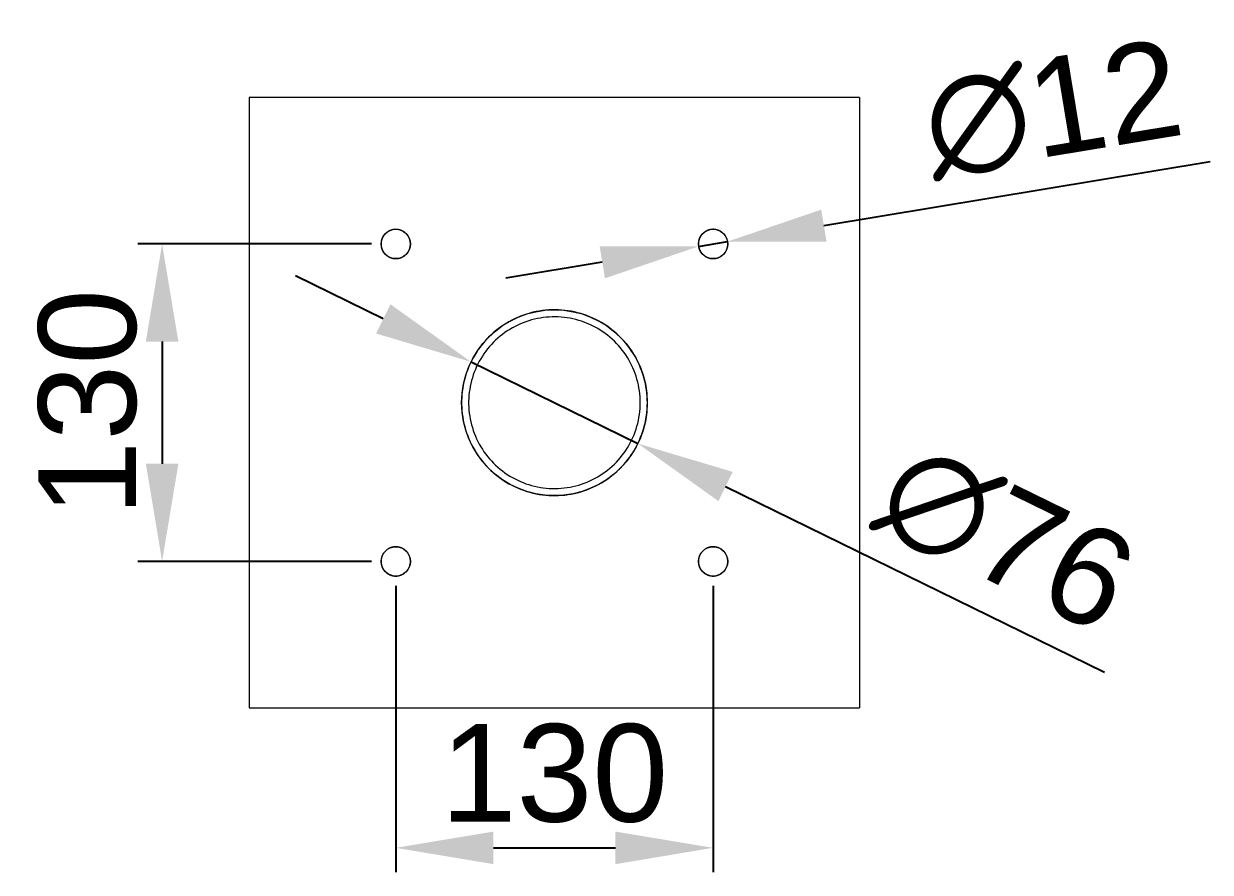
# Model space of a CAD drawing. Header units: millimetres. Extents: x -124 to 15640, y 659 to 4121.
# Drawn here: x 2035.8 to 2521.9, y 721.2 to 1068.7 of the extents above; entities that cross this region are included whole.
import ezdxf

# ---------------------------------------------------------------- set-up
doc = ezdxf.new("R2010")
doc.units = ezdxf.units.MM
doc.layers.add('ZANO_R', color=7, linetype='Continuous', lineweight=0)
doc.styles.add('Arial', font='arial.ttf')
doc.styles.get("Standard").update_dxf_attribs({"font": 'ARIALUNI.TTF'})
doc.dimstyles.new('pl i ang', dxfattribs={"dimtxt": 50, "dimasz": 50, "dimexe": 1.25, "dimexo": 0.625, "dimgap": 10, "dimtad": 1, "dimtoh": 1, "dimtxsty": 'Standard', "dimcen": 2.5, "dimclrd": 1, "dimclre": 1, "dimclrt": 1, "dimadec": 0, "dimazin": 0, "dimtfac": 1, "dimtmove": 0, "dimatfit": 3, "dimfxl": 1, "dimarcsym": 1})

# ---------------------------------------------------------------- blocks, each defined once
blk = doc.blocks.new('*D469')
at = {"layer": 'ZANO_R', "color": 1, "lineweight": -2}
for p, q in [((2178.2, 978.54), (2082.49, 978.54)), ((2092.49, 938.54), (2092.49, 888.54)), ((2178.21, 848.54), (2082.49, 848.54))]:
    blk.add_line(p, q, dxfattribs=at)
at = {"layer": 'ZANO_R', "color": 1}
for points in [[(2099.16, 938.54), (2085.82, 938.54), (2092.49, 978.54)], [(2085.82, 888.54), (2099.16, 888.54), (2092.49, 848.54)]]:
    blk.add_solid(points, dxfattribs=at)
at = {"layer": 'ZANO_R', "color": 1, "insert": (2062.05, 913.54), "char_height": 40, "attachment_point": 5, "rotation": 90, "style": 'Arial'}
blk.add_mtext('130', dxfattribs=at)
blk = doc.blocks.new('*D470')
at = {"layer": 'ZANO_R', "color": 1, "lineweight": -2}
for p, q in [((2188.21, 838.54), (2188.21, 721.24)), ((2318.21, 838.54), (2318.21, 721.24)), ((2228.21, 731.24), (2278.21, 731.24))]:
    blk.add_line(p, q, dxfattribs=at)
at = {"layer": 'ZANO_R', "color": 1}
for points in [[(2228.21, 737.9), (2228.21, 724.57), (2188.21, 731.24)], [(2278.21, 724.57), (2278.21, 737.9), (2318.21, 731.24)]]:
    blk.add_solid(points, dxfattribs=at)
at = {"layer": 'ZANO_R', "color": 1, "insert": (2253.21, 761.67), "char_height": 40, "attachment_point": 5, "style": 'Arial'}
blk.add_mtext('130', dxfattribs=at)
blk = doc.blocks.new('*D473')
at = {"layer": 'ZANO_R', "color": 1, "lineweight": -2}
for p, q in [((2183.1, 947.85), (2147.18, 965.44)), ((2219.03, 930.27), (2287.38, 896.81)), ((2323.31, 879.22), (2478.55, 803.23))]:
    blk.add_line(p, q, dxfattribs=at)
at = {"layer": 'ZANO_R', "color": 1}
for points in [[(2180.17, 941.86), (2186.04, 953.84), (2219.03, 930.27)], [(2326.24, 885.21), (2320.37, 873.24), (2287.38, 896.81)]]:
    blk.add_solid(points, dxfattribs=at)
at = {"layer": 'ZANO_R', "color": 1, "insert": (2438.17, 858.11), "char_height": 40, "attachment_point": 5, "rotation": 333.9182, "style": 'Arial'}
blk.add_mtext('∅76', dxfattribs=at)
blk = doc.blocks.new('*D474')
at = {"layer": 'ZANO_R', "color": 1, "lineweight": -2}
for p, q in [((2521.86, 1012.15), (2363.59, 986.03)), ((2312.28, 977.57), (2324.12, 979.52)), ((2272.82, 971.06), (2233.35, 964.54))]:
    blk.add_line(p, q, dxfattribs=at)
at = {"layer": 'ZANO_R', "color": 1}
for points in [[(2362.5, 992.61), (2364.67, 979.46), (2324.12, 979.52)], [(2273.9, 964.48), (2271.73, 977.63), (2312.28, 977.57)]]:
    blk.add_solid(points, dxfattribs=at)
at = {"layer": 'ZANO_R', "color": 1, "insert": (2457.32, 1033.47), "char_height": 40, "attachment_point": 5, "rotation": 9.3695, "style": 'Arial'}
blk.add_mtext('∅12', dxfattribs=at)

msp = doc.modelspace()

# ---------------------------------------------------------------- linework, layer by layer
at = {"layer": 'ZANO_R'}
for p, q in [((2378.19, 1038.54), (2128.19, 1038.53)), ((2128.19, 1038.53), (2128.21, 788.53)), ((2378.2, 1038.55), (2378.21, 788.55)), ((2183.28, 981.96), (2183.16, 981.79)), ((2183.4, 982.13), (2183.28, 981.96)), ((2183.53, 982.3), (2183.4, 982.13)), ((2183.66, 982.46), (2183.53, 982.3)), ((2183.8, 982.61), (2183.66, 982.46)), ((2183.94, 982.76), (2183.8, 982.61)), ((2184.09, 982.91), (2183.94, 982.76)), ((2184.25, 983.05), (2184.09, 982.91)), ((2184.41, 983.18), (2184.25, 983.05)), ((2184.57, 983.31), (2184.41, 983.18)), ((2184.74, 983.43), (2184.57, 983.31)), ((2184.91, 983.55), (2184.74, 983.43)), ((2185.08, 983.66), (2184.91, 983.55)), ((2185.26, 983.77), (2185.08, 983.66)), ((2185.45, 983.87), (2185.26, 983.77)), ((2185.63, 983.96), (2185.45, 983.87)), ((2185.82, 984.04), (2185.63, 983.96)), ((2186.02, 984.12), (2185.82, 984.04)), ((2186.21, 984.2), (2186.02, 984.12)), ((2186.41, 984.26), (2186.21, 984.2)), ((2186.61, 984.32), (2186.41, 984.26)), ((2186.81, 984.37), (2186.61, 984.32)), ((2187.01, 984.42), (2186.81, 984.37)), ((2187.22, 984.46), (2187.01, 984.42)), ((2187.43, 984.49), (2187.22, 984.46)), ((2187.63, 984.51), (2187.43, 984.49)), ((2187.84, 984.53), (2187.63, 984.51)), ((2188.05, 984.53), (2187.84, 984.53)), ((2188.26, 984.54), (2188.05, 984.53)), ((2188.46, 984.53), (2188.26, 984.54)), ((2188.67, 984.52), (2188.46, 984.53)), ((2188.88, 984.5), (2188.67, 984.52)), ((2189.09, 984.47), (2188.88, 984.5)), ((2189.29, 984.44), (2189.09, 984.47)), ((2189.5, 984.4), (2189.29, 984.44)), ((2189.7, 984.35), (2189.5, 984.4)), ((2189.9, 984.29), (2189.7, 984.35)), ((2190.1, 984.23), (2189.9, 984.29)), ((2190.29, 984.16), (2190.1, 984.23)), ((2190.49, 984.08), (2190.29, 984.16)), ((2190.68, 984), (2190.49, 984.08)), ((2190.87, 983.91), (2190.68, 984)), ((2191.05, 983.82), (2190.87, 983.91)), ((2191.23, 983.72), (2191.05, 983.82)), ((2191.41, 983.61), (2191.23, 983.72)), ((2191.59, 983.49), (2191.41, 983.61)), ((2191.76, 983.37), (2191.59, 983.49)), ((2191.92, 983.25), (2191.76, 983.37)), ((2192.08, 983.11), (2191.92, 983.25)), ((2192.24, 982.98), (2192.08, 983.11)), ((2192.39, 982.83), (2192.24, 982.98)), ((2192.54, 982.69), (2192.39, 982.83)), ((2192.68, 982.53), (2192.54, 982.69)), ((2192.81, 982.38), (2192.68, 982.53)), ((2192.95, 982.21), (2192.81, 982.38)), ((2193.07, 982.05), (2192.95, 982.21)), ((2193.19, 981.88), (2193.07, 982.05)), ((2193.3, 981.7), (2193.19, 981.88)), ((2313.28, 981.97), (2313.16, 981.8)), ((2313.4, 982.14), (2313.28, 981.97)), ((2313.53, 982.3), (2313.4, 982.14)), ((2313.66, 982.46), (2313.53, 982.3)), ((2313.8, 982.62), (2313.66, 982.46)), ((2313.94, 982.77), (2313.8, 982.62)), ((2314.09, 982.91), (2313.94, 982.77)), ((2314.25, 983.05), (2314.09, 982.91)), ((2314.41, 983.19), (2314.25, 983.05)), ((2314.57, 983.32), (2314.41, 983.19)), ((2314.74, 983.44), (2314.57, 983.32)), ((2314.91, 983.56), (2314.74, 983.44)), ((2315.08, 983.67), (2314.91, 983.56)), ((2315.26, 983.77), (2315.08, 983.67)), ((2315.45, 983.87), (2315.26, 983.77)), ((2315.63, 983.97), (2315.45, 983.87)), ((2315.82, 984.05), (2315.63, 983.97)), ((2316.02, 984.13), (2315.82, 984.05)), ((2316.21, 984.2), (2316.02, 984.13)), ((2316.41, 984.27), (2316.21, 984.2)), ((2316.61, 984.33), (2316.41, 984.27)), ((2316.81, 984.38), (2316.61, 984.33)), ((2317.01, 984.42), (2316.81, 984.38)), ((2317.22, 984.46), (2317.01, 984.42)), ((2317.43, 984.49), (2317.22, 984.46)), ((2317.63, 984.52), (2317.43, 984.49)), ((2317.84, 984.53), (2317.63, 984.52)), ((2318.05, 984.54), (2317.84, 984.53)), ((2318.26, 984.54), (2318.05, 984.54)), ((2318.46, 984.54), (2318.26, 984.54)), ((2318.67, 984.53), (2318.46, 984.54)), ((2318.88, 984.51), (2318.67, 984.53)), ((2319.09, 984.48), (2318.88, 984.51)), ((2319.29, 984.44), (2319.09, 984.48)), ((2319.5, 984.4), (2319.29, 984.44)), ((2319.7, 984.36), (2319.5, 984.4)), ((2319.9, 984.3), (2319.7, 984.36)), ((2320.1, 984.24), (2319.9, 984.3)), ((2320.29, 984.17), (2320.1, 984.24)), ((2320.49, 984.09), (2320.29, 984.17)), ((2320.68, 984.01), (2320.49, 984.09)), ((2320.87, 983.92), (2320.68, 984.01)), ((2321.05, 983.82), (2320.87, 983.92)), ((2321.23, 983.72), (2321.05, 983.82)), ((2321.41, 983.61), (2321.23, 983.72)), ((2321.59, 983.5), (2321.41, 983.61)), ((2321.76, 983.38), (2321.59, 983.5)), ((2321.92, 983.25), (2321.76, 983.38)), ((2322.08, 983.12), (2321.92, 983.25)), ((2322.24, 982.98), (2322.08, 983.12)), ((2322.39, 982.84), (2322.24, 982.98)), ((2322.54, 982.69), (2322.39, 982.84)), ((2322.68, 982.54), (2322.54, 982.69)), ((2322.81, 982.38), (2322.68, 982.54)), ((2322.95, 982.22), (2322.81, 982.38)), ((2323.07, 982.05), (2322.95, 982.22)), ((2323.19, 981.88), (2323.07, 982.05)), ((2323.3, 981.71), (2323.19, 981.88)), ((2182.21, 978.85), (2182.2, 978.64)), ((2182.2, 978.64), (2182.2, 978.43)), ((2182.2, 978.43), (2182.21, 978.22)), ((2182.23, 979.06), (2182.21, 978.85)), ((2182.21, 978.22), (2182.23, 978.02)), ((2182.25, 979.26), (2182.23, 979.06)), ((2182.23, 978.02), (2182.25, 977.81)), ((2182.28, 979.47), (2182.25, 979.26)), ((2182.25, 977.81), (2182.28, 977.6)), ((2182.31, 979.68), (2182.28, 979.47)), ((2182.28, 977.6), (2182.31, 977.4)), ((2182.36, 979.88), (2182.31, 979.68)), ((2182.31, 977.4), (2182.36, 977.19)), ((2182.41, 980.08), (2182.36, 979.88)), ((2182.36, 977.19), (2182.41, 976.99)), ((2182.46, 980.28), (2182.41, 980.08)), ((2182.41, 976.99), (2182.46, 976.79)), ((2182.53, 980.48), (2182.46, 980.28)), ((2182.6, 980.68), (2182.53, 980.48)), ((2182.68, 980.87), (2182.6, 980.68)), ((2182.76, 981.06), (2182.68, 980.87)), ((2182.85, 981.25), (2182.76, 981.06)), ((2182.95, 981.43), (2182.85, 981.25)), ((2183.05, 981.61), (2182.95, 981.43)), ((2183.16, 981.79), (2183.05, 981.61)), ((2193.41, 981.52), (2193.3, 981.7)), ((2193.51, 981.34), (2193.41, 981.52)), ((2193.6, 981.15), (2193.51, 981.34)), ((2193.69, 980.96), (2193.6, 981.15)), ((2193.77, 980.77), (2193.69, 980.96)), ((2193.85, 980.58), (2193.77, 980.77)), ((2193.91, 980.38), (2193.85, 980.58)), ((2193.97, 980.18), (2193.91, 980.38)), ((2194.03, 979.98), (2193.97, 980.18)), ((2193.97, 976.89), (2194.03, 977.09)), ((2194.07, 979.78), (2194.03, 979.98)), ((2194.03, 977.09), (2194.07, 977.3)), ((2194.11, 979.57), (2194.07, 979.78)), ((2194.07, 977.3), (2194.11, 977.5)), ((2194.15, 979.37), (2194.11, 979.57)), ((2194.11, 977.5), (2194.15, 977.71)), ((2194.17, 979.16), (2194.15, 979.37)), ((2194.15, 977.71), (2194.17, 977.91)), ((2194.19, 978.95), (2194.17, 979.16)), ((2194.17, 977.91), (2194.19, 978.12)), ((2194.2, 978.74), (2194.19, 978.95)), ((2194.19, 978.12), (2194.2, 978.33)), ((2194.2, 978.54), (2194.2, 978.74)), ((2194.2, 978.33), (2194.2, 978.54)), ((2312.21, 978.86), (2312.2, 978.65)), ((2312.2, 978.65), (2312.2, 978.44)), ((2312.2, 978.44), (2312.21, 978.23)), ((2312.23, 979.06), (2312.21, 978.86)), ((2312.21, 978.23), (2312.23, 978.02)), ((2312.25, 979.27), (2312.23, 979.06)), ((2312.23, 978.02), (2312.25, 977.82)), ((2312.28, 979.48), (2312.25, 979.27)), ((2312.25, 977.82), (2312.28, 977.61)), ((2312.31, 979.68), (2312.28, 979.48)), ((2312.28, 977.61), (2312.31, 977.41)), ((2312.36, 979.89), (2312.31, 979.68)), ((2312.31, 977.41), (2312.36, 977.2)), ((2312.41, 980.09), (2312.36, 979.89)), ((2312.36, 977.2), (2312.41, 977)), ((2312.46, 980.29), (2312.41, 980.09)), ((2312.41, 977), (2312.46, 976.8)), ((2312.53, 980.49), (2312.46, 980.29)), ((2312.6, 980.68), (2312.53, 980.49)), ((2312.68, 980.88), (2312.6, 980.68)), ((2312.76, 981.07), (2312.68, 980.88)), ((2312.85, 981.25), (2312.76, 981.07)), ((2312.95, 981.44), (2312.85, 981.25)), ((2313.05, 981.62), (2312.95, 981.44)), ((2313.16, 981.8), (2313.05, 981.62)), ((2323.41, 981.53), (2323.3, 981.71)), ((2323.51, 981.35), (2323.41, 981.53)), ((2323.6, 981.16), (2323.51, 981.35)), ((2323.69, 980.97), (2323.6, 981.16)), ((2323.77, 980.78), (2323.69, 980.97)), ((2323.85, 980.59), (2323.77, 980.78)), ((2323.91, 980.39), (2323.85, 980.59)), ((2323.97, 980.19), (2323.91, 980.39)), ((2324.03, 979.99), (2323.97, 980.19)), ((2323.97, 976.9), (2324.03, 977.1)), ((2324.07, 979.78), (2324.03, 979.99)), ((2324.03, 977.1), (2324.07, 977.3)), ((2324.11, 979.58), (2324.07, 979.78)), ((2324.07, 977.3), (2324.11, 977.51)), ((2324.15, 979.37), (2324.11, 979.58)), ((2324.11, 977.51), (2324.15, 977.71)), ((2324.17, 979.17), (2324.15, 979.37)), ((2324.15, 977.71), (2324.17, 977.92)), ((2324.19, 978.96), (2324.17, 979.17)), ((2324.17, 977.92), (2324.19, 978.13)), ((2324.2, 978.75), (2324.19, 978.96)), ((2324.19, 978.13), (2324.2, 978.34)), ((2324.2, 978.54), (2324.2, 978.75)), ((2324.2, 978.34), (2324.2, 978.54)), ((2182.46, 976.79), (2182.53, 976.59)), ((2182.53, 976.59), (2182.6, 976.4)), ((2182.6, 976.4), (2182.68, 976.2)), ((2182.68, 976.2), (2182.76, 976.01)), ((2182.76, 976.01), (2182.85, 975.83)), ((2182.85, 975.83), (2182.95, 975.64)), ((2182.95, 975.64), (2183.05, 975.46)), ((2183.05, 975.46), (2183.16, 975.28)), ((2183.16, 975.28), (2183.28, 975.11)), ((2183.28, 975.11), (2183.4, 974.94)), ((2183.4, 974.94), (2183.53, 974.78)), ((2183.53, 974.78), (2183.66, 974.62)), ((2183.66, 974.62), (2183.8, 974.46)), ((2183.8, 974.46), (2183.94, 974.31)), ((2183.94, 974.31), (2184.09, 974.17)), ((2184.09, 974.17), (2184.25, 974.03)), ((2184.25, 974.03), (2184.41, 973.89)), ((2184.41, 973.89), (2184.57, 973.76)), ((2184.57, 973.76), (2184.74, 973.64)), ((2184.74, 973.64), (2184.91, 973.52)), ((2184.91, 973.52), (2185.08, 973.41)), ((2185.08, 973.41), (2185.26, 973.31)), ((2185.26, 973.31), (2185.45, 973.21)), ((2185.45, 973.21), (2185.63, 973.11)), ((2185.63, 973.11), (2185.82, 973.03)), ((2185.82, 973.03), (2186.02, 972.95)), ((2186.02, 972.95), (2186.21, 972.88)), ((2186.21, 972.88), (2186.41, 972.81)), ((2186.41, 972.81), (2186.61, 972.75)), ((2186.61, 972.75), (2186.81, 972.7)), ((2186.81, 972.7), (2187.01, 972.66)), ((2187.01, 972.66), (2187.22, 972.62)), ((2187.22, 972.62), (2187.43, 972.59)), ((2187.43, 972.59), (2187.63, 972.56)), ((2187.63, 972.56), (2187.84, 972.55)), ((2187.84, 972.55), (2188.05, 972.54)), ((2188.05, 972.54), (2188.26, 972.54)), ((2188.26, 972.54), (2188.46, 972.54)), ((2188.46, 972.54), (2188.67, 972.56)), ((2188.67, 972.56), (2188.88, 972.57)), ((2188.88, 972.57), (2189.09, 972.6)), ((2189.09, 972.6), (2189.29, 972.64)), ((2189.29, 972.64), (2189.5, 972.68)), ((2189.5, 972.68), (2189.7, 972.73)), ((2189.7, 972.73), (2189.9, 972.78)), ((2189.9, 972.78), (2190.1, 972.84)), ((2190.1, 972.84), (2190.29, 972.91)), ((2190.29, 972.91), (2190.49, 972.99)), ((2190.49, 972.99), (2190.68, 973.07)), ((2190.68, 973.07), (2190.87, 973.16)), ((2190.87, 973.16), (2191.05, 973.26)), ((2191.05, 973.26), (2191.23, 973.36)), ((2191.23, 973.36), (2191.41, 973.47)), ((2191.41, 973.47), (2191.59, 973.58)), ((2191.59, 973.58), (2191.76, 973.7)), ((2191.76, 973.7), (2191.92, 973.83)), ((2191.92, 973.83), (2192.08, 973.96)), ((2192.08, 973.96), (2192.24, 974.1)), ((2192.24, 974.1), (2192.39, 974.24)), ((2192.39, 974.24), (2192.54, 974.39)), ((2192.54, 974.39), (2192.68, 974.54)), ((2192.68, 974.54), (2192.81, 974.7)), ((2192.81, 974.7), (2192.95, 974.86)), ((2192.95, 974.86), (2193.07, 975.03)), ((2193.07, 975.03), (2193.19, 975.2)), ((2193.19, 975.2), (2193.3, 975.37)), ((2193.3, 975.37), (2193.41, 975.55)), ((2193.41, 975.55), (2193.51, 975.73)), ((2193.51, 975.73), (2193.6, 975.92)), ((2193.6, 975.92), (2193.69, 976.11)), ((2193.69, 976.11), (2193.77, 976.3)), ((2193.77, 976.3), (2193.85, 976.5)), ((2193.85, 976.5), (2193.91, 976.69)), ((2193.91, 976.69), (2193.97, 976.89)), ((2312.46, 976.8), (2312.53, 976.6)), ((2312.53, 976.6), (2312.6, 976.41)), ((2312.6, 976.41), (2312.68, 976.21)), ((2312.68, 976.21), (2312.76, 976.02)), ((2312.76, 976.02), (2312.85, 975.83)), ((2312.85, 975.83), (2312.95, 975.65)), ((2312.95, 975.65), (2313.05, 975.47)), ((2313.05, 975.47), (2313.16, 975.29)), ((2313.16, 975.29), (2313.28, 975.12)), ((2313.28, 975.12), (2313.4, 974.95)), ((2313.4, 974.95), (2313.53, 974.79)), ((2313.53, 974.79), (2313.66, 974.63)), ((2313.66, 974.63), (2313.8, 974.47)), ((2313.8, 974.47), (2313.94, 974.32)), ((2313.94, 974.32), (2314.09, 974.17)), ((2314.09, 974.17), (2314.25, 974.03)), ((2314.25, 974.03), (2314.41, 973.9)), ((2314.41, 973.9), (2314.57, 973.77)), ((2314.57, 973.77), (2314.74, 973.65)), ((2314.74, 973.65), (2314.91, 973.53)), ((2314.91, 973.53), (2315.08, 973.42)), ((2315.08, 973.42), (2315.26, 973.31)), ((2315.26, 973.31), (2315.45, 973.21)), ((2315.45, 973.21), (2315.63, 973.12)), ((2315.63, 973.12), (2315.82, 973.04)), ((2315.82, 973.04), (2316.02, 972.96)), ((2316.02, 972.96), (2316.21, 972.88)), ((2316.21, 972.88), (2316.41, 972.82)), ((2316.41, 972.82), (2316.61, 972.76)), ((2316.61, 972.76), (2316.81, 972.71)), ((2316.81, 972.71), (2317.01, 972.66)), ((2317.01, 972.66), (2317.22, 972.63)), ((2317.22, 972.63), (2317.43, 972.59)), ((2317.43, 972.59), (2317.63, 972.57)), ((2317.63, 972.57), (2317.84, 972.56)), ((2317.84, 972.56), (2318.05, 972.55)), ((2318.05, 972.55), (2318.26, 972.54)), ((2318.26, 972.54), (2318.46, 972.55)), ((2318.46, 972.55), (2318.67, 972.56)), ((2318.67, 972.56), (2318.88, 972.58)), ((2318.88, 972.58), (2319.09, 972.61)), ((2319.09, 972.61), (2319.29, 972.64)), ((2319.29, 972.64), (2319.5, 972.68)), ((2319.5, 972.68), (2319.7, 972.73)), ((2319.7, 972.73), (2319.9, 972.79)), ((2319.9, 972.79), (2320.1, 972.85)), ((2320.1, 972.85), (2320.29, 972.92)), ((2320.29, 972.92), (2320.49, 973)), ((2320.49, 973), (2320.68, 973.08)), ((2320.68, 973.08), (2320.87, 973.17)), ((2320.87, 973.17), (2321.05, 973.26)), ((2321.05, 973.26), (2321.23, 973.37)), ((2321.23, 973.37), (2321.41, 973.47)), ((2321.41, 973.47), (2321.59, 973.59)), ((2321.59, 973.59), (2321.76, 973.71)), ((2321.76, 973.71), (2321.92, 973.83)), ((2321.92, 973.83), (2322.08, 973.97)), ((2322.08, 973.97), (2322.24, 974.1)), ((2322.24, 974.1), (2322.39, 974.25)), ((2322.39, 974.25), (2322.54, 974.39)), ((2322.54, 974.39), (2322.68, 974.55)), ((2322.68, 974.55), (2322.81, 974.71)), ((2322.81, 974.71), (2322.95, 974.87)), ((2322.95, 974.87), (2323.07, 975.03)), ((2323.07, 975.03), (2323.19, 975.21)), ((2323.19, 975.21), (2323.3, 975.38)), ((2323.3, 975.38), (2323.41, 975.56)), ((2323.41, 975.56), (2323.51, 975.74)), ((2323.51, 975.74), (2323.6, 975.93)), ((2323.6, 975.93), (2323.69, 976.12)), ((2323.69, 976.12), (2323.77, 976.31)), ((2323.77, 976.31), (2323.85, 976.5)), ((2323.85, 976.5), (2323.91, 976.7)), ((2323.91, 976.7), (2323.97, 976.9)), ((2236.91, 947.92), (2235.73, 947.34)), ((2238.11, 948.47), (2236.91, 947.92)), ((2239.34, 948.97), (2238.11, 948.47)), ((2240.57, 949.43), (2239.34, 948.97)), ((2241.83, 949.85), (2240.57, 949.43)), ((2243.09, 950.22), (2241.83, 949.85)), ((2244.37, 950.55), (2243.09, 950.22)), ((2245.66, 950.83), (2244.37, 950.55)), ((2246.24, 947.99), (2245.05, 947.73)), ((2246.96, 951.07), (2245.66, 950.83)), ((2247.44, 948.21), (2246.24, 947.99)), ((2248.27, 951.27), (2246.96, 951.07)), ((2248.64, 948.39), (2247.44, 948.21)), ((2249.58, 951.42), (2248.27, 951.27)), ((2249.86, 948.53), (2248.64, 948.39)), ((2250.9, 951.52), (2249.58, 951.42)), ((2251.07, 948.63), (2249.86, 948.53)), ((2252.22, 951.58), (2250.9, 951.52)), ((2252.29, 948.68), (2251.07, 948.63)), ((2253.54, 951.59), (2252.22, 951.58)), ((2253.51, 948.69), (2252.29, 948.68)), ((2254.73, 948.66), (2253.51, 948.69)), ((2254.86, 951.55), (2253.54, 951.59)), ((2255.95, 948.58), (2254.73, 948.66)), ((2256.18, 951.47), (2254.86, 951.55)), ((2257.16, 948.47), (2255.95, 948.58)), ((2257.49, 951.35), (2256.18, 951.47)), ((2258.37, 948.31), (2257.16, 948.47)), ((2258.8, 951.18), (2257.49, 951.35)), ((2259.58, 948.11), (2258.37, 948.31)), ((2260.1, 950.96), (2258.8, 951.18)), ((2260.77, 947.87), (2259.58, 948.11)), ((2261.4, 950.7), (2260.1, 950.96)), ((2261.96, 947.58), (2260.77, 947.87)), ((2262.68, 950.39), (2261.4, 950.7)), ((2263.96, 950.04), (2262.68, 950.39)), ((2265.22, 949.65), (2263.96, 950.04)), ((2266.46, 949.21), (2265.22, 949.65)), ((2267.69, 948.73), (2266.46, 949.21)), ((2268.9, 948.2), (2267.69, 948.73)), ((2270.1, 947.64), (2268.9, 948.2)), ((2229.12, 942.99), (2228.11, 942.14)), ((2230.15, 943.81), (2229.12, 942.99)), ((2231.22, 944.59), (2230.15, 943.81)), ((2232.31, 945.34), (2231.22, 944.59)), ((2233.43, 946.04), (2232.31, 945.34)), ((2234.57, 946.71), (2233.43, 946.04)), ((2234.93, 943.57), (2233.9, 942.91)), ((2235.73, 947.34), (2234.57, 946.71)), ((2235.99, 944.18), (2234.93, 943.57)), ((2237.06, 944.76), (2235.99, 944.18)), ((2238.15, 945.3), (2237.06, 944.76)), ((2239.26, 945.81), (2238.15, 945.3)), ((2240.39, 946.27), (2239.26, 945.81)), ((2241.54, 946.7), (2240.39, 946.27)), ((2242.69, 947.08), (2241.54, 946.7)), ((2243.86, 947.43), (2242.69, 947.08)), ((2245.05, 947.73), (2243.86, 947.43)), ((2263.14, 947.26), (2261.96, 947.58)), ((2264.3, 946.89), (2263.14, 947.26)), ((2265.45, 946.49), (2264.3, 946.89)), ((2266.59, 946.04), (2265.45, 946.49)), ((2267.71, 945.56), (2266.59, 946.04)), ((2268.81, 945.04), (2267.71, 945.56)), ((2269.89, 944.48), (2268.81, 945.04)), ((2270.96, 943.88), (2269.89, 944.48)), ((2271.27, 947.03), (2270.1, 947.64)), ((2272, 943.24), (2270.96, 943.88)), ((2272.42, 946.38), (2271.27, 947.03)), ((2273.02, 942.57), (2272, 943.24)), ((2273.55, 945.7), (2272.42, 946.38)), ((2274.65, 944.97), (2273.55, 945.7)), ((2275.73, 944.21), (2274.65, 944.97)), ((2276.78, 943.41), (2275.73, 944.21)), ((2277.81, 942.57), (2276.78, 943.41)), ((2224.39, 938.39), (2223.55, 937.37)), ((2225.27, 939.37), (2224.39, 938.39)), ((2226.19, 940.33), (2225.27, 939.37)), ((2227.13, 941.25), (2226.19, 940.33)), ((2228.11, 942.14), (2227.13, 941.25)), ((2228.25, 938.29), (2227.4, 937.41)), ((2229.12, 939.14), (2228.25, 938.29)), ((2230.02, 939.96), (2229.12, 939.14)), ((2230.95, 940.75), (2230.02, 939.96)), ((2231.91, 941.5), (2230.95, 940.75)), ((2232.89, 942.23), (2231.91, 941.5)), ((2233.9, 942.91), (2232.89, 942.23)), ((2274.02, 941.87), (2273.02, 942.57)), ((2274.99, 941.13), (2274.02, 941.87)), ((2275.93, 940.36), (2274.99, 941.13)), ((2276.85, 939.55), (2275.93, 940.36)), ((2277.74, 938.72), (2276.85, 939.55)), ((2278.6, 937.85), (2277.74, 938.72)), ((2278.8, 941.7), (2277.81, 942.57)), ((2279.76, 940.79), (2278.8, 941.7)), ((2280.69, 939.86), (2279.76, 940.79)), ((2281.59, 938.89), (2280.69, 939.86)), ((2282.45, 937.89), (2281.59, 938.89)), ((2221.23, 934.16), (2220.53, 933.04)), ((2221.97, 935.26), (2221.23, 934.16)), ((2222.74, 936.33), (2221.97, 935.26)), ((2223.55, 937.37), (2222.74, 936.33)), ((2224.35, 933.6), (2223.67, 932.59)), ((2225.06, 934.59), (2224.35, 933.6)), ((2225.81, 935.56), (2225.06, 934.59)), ((2226.59, 936.5), (2225.81, 935.56)), ((2227.4, 937.41), (2226.59, 936.5)), ((2279.42, 936.95), (2278.6, 937.85)), ((2280.22, 936.03), (2279.42, 936.95)), ((2280.99, 935.08), (2280.22, 936.03)), ((2281.72, 934.1), (2280.99, 935.08)), ((2282.41, 933.1), (2281.72, 934.1)), ((2283.28, 936.86), (2282.45, 937.89)), ((2284.07, 935.8), (2283.28, 936.86)), ((2284.82, 934.71), (2284.07, 935.8)), ((2285.54, 933.6), (2284.82, 934.71)), ((2286.21, 932.47), (2285.54, 933.6)), ((2218.68, 929.54), (2218.15, 928.33)), ((2219.26, 930.73), (2218.68, 929.54)), ((2219.88, 931.89), (2219.26, 930.73)), ((2220.53, 933.04), (2219.88, 931.89)), ((2221.85, 929.42), (2221.32, 928.32)), ((2222.42, 930.5), (2221.85, 929.42)), ((2223.02, 931.55), (2222.42, 930.5)), ((2223.67, 932.59), (2223.02, 931.55)), ((2283.07, 932.08), (2282.41, 933.1)), ((2283.7, 931.03), (2283.07, 932.08)), ((2284.29, 929.96), (2283.7, 931.03)), ((2284.84, 928.87), (2284.29, 929.96)), ((2285.35, 927.76), (2284.84, 928.87)), ((2286.85, 931.31), (2286.21, 932.47)), ((2287.45, 930.13), (2286.85, 931.31)), ((2288, 928.94), (2287.45, 930.13)), ((2288.52, 927.72), (2288, 928.94)), ((2216.8, 924.61), (2216.44, 923.34)), ((2217.21, 925.86), (2216.8, 924.61)), ((2217.66, 927.1), (2217.21, 925.86)), ((2218.15, 928.33), (2217.66, 927.1)), ((2219.58, 923.76), (2219.24, 922.59)), ((2219.95, 924.92), (2219.58, 923.76)), ((2220.37, 926.07), (2219.95, 924.92)), ((2220.82, 927.2), (2220.37, 926.07)), ((2221.32, 928.32), (2220.82, 927.2)), ((2285.83, 926.64), (2285.35, 927.76)), ((2286.26, 925.5), (2285.83, 926.64)), ((2286.66, 924.34), (2286.26, 925.5)), ((2287.01, 923.18), (2286.66, 924.34)), ((2288.99, 926.49), (2288.52, 927.72)), ((2289.42, 925.24), (2288.99, 926.49)), ((2289.8, 923.97), (2289.42, 925.24)), ((2290.14, 922.7), (2289.8, 923.97)), ((2215.62, 919.46), (2215.44, 918.15)), ((2215.85, 920.76), (2215.62, 919.46)), ((2216.12, 922.05), (2215.85, 920.76)), ((2216.44, 923.34), (2216.12, 922.05)), ((2218.49, 919.01), (2218.32, 917.8)), ((2218.7, 920.21), (2218.49, 919.01)), ((2218.95, 921.4), (2218.7, 920.21)), ((2219.24, 922.59), (2218.95, 921.4)), ((2287.32, 922), (2287.01, 923.18)), ((2287.6, 920.81), (2287.32, 922)), ((2287.83, 919.61), (2287.6, 920.81)), ((2288.02, 918.41), (2287.83, 919.61)), ((2290.44, 921.41), (2290.14, 922.7)), ((2290.69, 920.11), (2290.44, 921.41)), ((2290.89, 918.81), (2290.69, 920.11)), ((2291.05, 917.5), (2290.89, 918.81)), ((2215.21, 915.52), (2215.16, 914.2)), ((2215.16, 914.2), (2215.16, 912.88)), ((2215.3, 916.84), (2215.21, 915.52)), ((2215.44, 918.15), (2215.3, 916.84)), ((2218.11, 915.37), (2218.06, 914.15)), ((2218.06, 914.15), (2218.06, 912.93)), ((2218.19, 916.59), (2218.11, 915.37)), ((2218.32, 917.8), (2218.19, 916.59)), ((2288.17, 917.19), (2288.02, 918.41)), ((2288.27, 915.98), (2288.17, 917.19)), ((2288.34, 914.76), (2288.27, 915.98)), ((2288.36, 913.54), (2288.34, 914.76)), ((2291.17, 916.18), (2291.05, 917.5)), ((2291.23, 914.86), (2291.17, 916.18)), ((2291.26, 913.54), (2291.23, 914.86)), ((2215.16, 912.88), (2215.21, 911.56)), ((2215.21, 911.56), (2215.3, 910.24)), ((2215.3, 910.24), (2215.44, 908.93)), ((2215.44, 908.93), (2215.62, 907.62)), ((2218.06, 912.93), (2218.11, 911.71)), ((2218.11, 911.71), (2218.19, 910.49)), ((2218.19, 910.49), (2218.32, 909.28)), ((2218.32, 909.28), (2218.49, 908.07)), ((2288.02, 908.68), (2288.17, 909.89)), ((2288.17, 909.89), (2288.27, 911.1)), ((2288.27, 911.1), (2288.34, 912.32)), ((2288.34, 912.32), (2288.36, 913.54)), ((2290.89, 908.27), (2291.05, 909.59)), ((2291.05, 909.59), (2291.17, 910.9)), ((2291.17, 910.9), (2291.23, 912.22)), ((2291.23, 912.22), (2291.26, 913.54)), ((2215.62, 907.62), (2215.85, 906.32)), ((2215.85, 906.32), (2216.12, 905.03)), ((2216.12, 905.03), (2216.44, 903.75)), ((2218.49, 908.07), (2218.7, 906.87)), ((2218.7, 906.87), (2218.95, 905.68)), ((2218.95, 905.68), (2219.24, 904.49)), ((2219.24, 904.49), (2219.58, 903.32)), ((2287.01, 903.9), (2287.32, 905.08)), ((2287.32, 905.08), (2287.6, 906.27)), ((2287.6, 906.27), (2287.83, 907.47)), ((2287.83, 907.47), (2288.02, 908.68)), ((2289.8, 903.11), (2290.14, 904.39)), ((2290.14, 904.39), (2290.44, 905.67)), ((2290.44, 905.67), (2290.69, 906.97)), ((2290.69, 906.97), (2290.89, 908.27)), ((2216.44, 903.75), (2216.8, 902.48)), ((2216.8, 902.48), (2217.21, 901.22)), ((2217.21, 901.22), (2217.66, 899.98)), ((2217.66, 899.98), (2218.15, 898.75)), ((2219.58, 903.32), (2219.95, 902.16)), ((2219.95, 902.16), (2220.37, 901.01)), ((2220.37, 901.01), (2220.82, 899.88)), ((2220.82, 899.88), (2221.32, 898.76)), ((2284.84, 898.21), (2285.35, 899.32)), ((2285.35, 899.32), (2285.83, 900.44)), ((2285.83, 900.44), (2286.26, 901.58)), ((2286.26, 901.58), (2286.66, 902.74)), ((2286.66, 902.74), (2287.01, 903.9)), ((2288, 898.14), (2288.52, 899.36)), ((2288.52, 899.36), (2288.99, 900.6)), ((2288.99, 900.6), (2289.42, 901.85)), ((2289.42, 901.85), (2289.8, 903.11)), ((2218.15, 898.75), (2218.68, 897.54)), ((2218.68, 897.54), (2219.26, 896.35)), ((2219.26, 896.35), (2219.88, 895.19)), ((2219.88, 895.19), (2220.53, 894.04)), ((2221.32, 898.76), (2221.85, 897.66)), ((2221.85, 897.66), (2222.42, 896.59)), ((2222.42, 896.59), (2223.02, 895.53)), ((2223.02, 895.53), (2223.67, 894.49)), ((2223.67, 894.49), (2224.35, 893.48)), ((2282.41, 893.98), (2283.07, 895.01)), ((2283.07, 895.01), (2283.7, 896.05)), ((2283.7, 896.05), (2284.29, 897.12)), ((2284.29, 897.12), (2284.84, 898.21)), ((2285.54, 893.48), (2286.21, 894.61)), ((2286.21, 894.61), (2286.85, 895.77)), ((2286.85, 895.77), (2287.45, 896.95)), ((2287.45, 896.95), (2288, 898.14)), ((2220.53, 894.04), (2221.23, 892.92)), ((2221.23, 892.92), (2221.97, 891.82)), ((2221.97, 891.82), (2222.74, 890.75)), ((2222.74, 890.75), (2223.55, 889.71)), ((2223.55, 889.71), (2224.39, 888.69)), ((2224.35, 893.48), (2225.06, 892.49)), ((2225.06, 892.49), (2225.81, 891.52)), ((2225.81, 891.52), (2226.59, 890.59)), ((2226.59, 890.59), (2227.4, 889.67)), ((2227.4, 889.67), (2228.25, 888.79)), ((2278.6, 889.23), (2279.42, 890.13)), ((2279.42, 890.13), (2280.22, 891.05)), ((2280.22, 891.05), (2280.99, 892)), ((2280.99, 892), (2281.72, 892.98)), ((2281.72, 892.98), (2282.41, 893.98)), ((2282.45, 889.19), (2283.28, 890.22)), ((2283.28, 890.22), (2284.07, 891.28)), ((2284.07, 891.28), (2284.82, 892.37)), ((2284.82, 892.37), (2285.54, 893.48)), ((2224.39, 888.69), (2225.27, 887.71)), ((2225.27, 887.71), (2226.19, 886.75)), ((2226.19, 886.75), (2227.13, 885.83)), ((2227.13, 885.83), (2228.11, 884.94)), ((2228.11, 884.94), (2229.12, 884.09)), ((2228.25, 888.79), (2229.12, 887.94)), ((2229.12, 887.94), (2230.02, 887.12)), ((2230.02, 887.12), (2230.95, 886.33)), ((2230.95, 886.33), (2231.91, 885.58)), ((2231.91, 885.58), (2232.89, 884.85)), ((2232.89, 884.85), (2233.9, 884.17)), ((2273.02, 884.51), (2274.02, 885.21)), ((2274.02, 885.21), (2274.99, 885.95)), ((2274.99, 885.95), (2275.93, 886.72)), ((2275.93, 886.72), (2276.85, 887.53)), ((2276.85, 887.53), (2277.74, 888.36)), ((2277.74, 888.36), (2278.6, 889.23)), ((2277.81, 884.51), (2278.8, 885.38)), ((2278.8, 885.38), (2279.76, 886.29)), ((2279.76, 886.29), (2280.69, 887.23)), ((2280.69, 887.23), (2281.59, 888.19)), ((2281.59, 888.19), (2282.45, 889.19)), ((2229.12, 884.09), (2230.15, 883.27)), ((2230.15, 883.27), (2231.22, 882.49)), ((2231.22, 882.49), (2232.31, 881.74)), ((2232.31, 881.74), (2233.43, 881.04)), ((2233.43, 881.04), (2234.57, 880.37)), ((2233.9, 884.17), (2234.93, 883.51)), ((2234.57, 880.37), (2235.73, 879.74)), ((2234.93, 883.51), (2235.99, 882.9)), ((2235.99, 882.9), (2237.06, 882.32)), ((2237.06, 882.32), (2238.15, 881.78)), ((2238.15, 881.78), (2239.26, 881.27)), ((2239.26, 881.27), (2240.39, 880.81)), ((2240.39, 880.81), (2241.54, 880.38)), ((2241.54, 880.38), (2242.69, 880)), ((2242.69, 880), (2243.86, 879.65)), ((2261.96, 879.5), (2263.14, 879.82)), ((2263.14, 879.82), (2264.3, 880.19)), ((2264.3, 880.19), (2265.45, 880.59)), ((2265.45, 880.59), (2266.59, 881.04)), ((2266.59, 881.04), (2267.71, 881.52)), ((2267.71, 881.52), (2268.81, 882.04)), ((2268.81, 882.04), (2269.89, 882.6)), ((2269.89, 882.6), (2270.96, 883.2)), ((2270.1, 879.44), (2271.27, 880.05)), ((2270.96, 883.2), (2272, 883.84)), ((2271.27, 880.05), (2272.42, 880.7)), ((2272, 883.84), (2273.02, 884.51)), ((2272.42, 880.7), (2273.55, 881.39)), ((2273.55, 881.39), (2274.65, 882.11)), ((2274.65, 882.11), (2275.73, 882.87)), ((2275.73, 882.87), (2276.78, 883.67)), ((2276.78, 883.67), (2277.81, 884.51)), ((2235.73, 879.74), (2236.91, 879.16)), ((2236.91, 879.16), (2238.11, 878.61)), ((2238.11, 878.61), (2239.34, 878.11)), ((2239.34, 878.11), (2240.57, 877.65)), ((2240.57, 877.65), (2241.83, 877.23)), ((2241.83, 877.23), (2243.09, 876.86)), ((2243.09, 876.86), (2244.37, 876.53)), ((2243.86, 879.65), (2245.05, 879.35)), ((2244.37, 876.53), (2245.66, 876.25)), ((2245.05, 879.35), (2246.24, 879.09)), ((2245.66, 876.25), (2246.96, 876.01)), ((2246.24, 879.09), (2247.44, 878.87)), ((2246.96, 876.01), (2248.27, 875.81)), ((2247.44, 878.87), (2248.64, 878.69)), ((2248.27, 875.81), (2249.58, 875.66)), ((2248.64, 878.69), (2249.86, 878.55)), ((2249.58, 875.66), (2250.9, 875.56)), ((2249.86, 878.55), (2251.07, 878.46)), ((2250.9, 875.56), (2252.22, 875.5)), ((2251.07, 878.46), (2252.29, 878.4)), ((2252.22, 875.5), (2253.54, 875.49)), ((2252.29, 878.4), (2253.51, 878.39)), ((2253.51, 878.39), (2254.73, 878.42)), ((2253.54, 875.49), (2254.86, 875.53)), ((2254.73, 878.42), (2255.95, 878.5)), ((2254.86, 875.53), (2256.18, 875.61)), ((2255.95, 878.5), (2257.16, 878.61)), ((2256.18, 875.61), (2257.49, 875.73)), ((2257.16, 878.61), (2258.37, 878.77)), ((2257.49, 875.73), (2258.8, 875.9)), ((2258.37, 878.77), (2259.58, 878.97)), ((2258.8, 875.9), (2260.1, 876.12)), ((2259.58, 878.97), (2260.77, 879.21)), ((2260.1, 876.12), (2261.4, 876.38)), ((2260.77, 879.21), (2261.96, 879.5)), ((2261.4, 876.38), (2262.68, 876.69)), ((2262.68, 876.69), (2263.96, 877.04)), ((2263.96, 877.04), (2265.22, 877.44)), ((2265.22, 877.44), (2266.46, 877.87)), ((2266.46, 877.87), (2267.69, 878.36)), ((2267.69, 878.36), (2268.9, 878.88)), ((2268.9, 878.88), (2270.1, 879.44)), ((2182.61, 850.68), (2182.53, 850.48)), ((2182.68, 850.87), (2182.61, 850.68)), ((2182.77, 851.06), (2182.68, 850.87)), ((2182.86, 851.25), (2182.77, 851.06)), ((2182.96, 851.43), (2182.86, 851.25)), ((2183.06, 851.61), (2182.96, 851.43)), ((2183.17, 851.79), (2183.06, 851.61)), ((2183.28, 851.96), (2183.17, 851.79)), ((2183.41, 852.13), (2183.28, 851.96)), ((2183.53, 852.3), (2183.41, 852.13)), ((2183.67, 852.46), (2183.53, 852.3)), ((2183.81, 852.61), (2183.67, 852.46)), ((2183.95, 852.76), (2183.81, 852.61)), ((2184.1, 852.91), (2183.95, 852.76)), ((2184.25, 853.05), (2184.1, 852.91)), ((2184.41, 853.18), (2184.25, 853.05)), ((2184.58, 853.31), (2184.41, 853.18)), ((2184.74, 853.43), (2184.58, 853.31)), ((2184.92, 853.55), (2184.74, 853.43)), ((2185.09, 853.66), (2184.92, 853.55)), ((2185.27, 853.77), (2185.09, 853.66)), ((2185.45, 853.87), (2185.27, 853.77)), ((2185.64, 853.96), (2185.45, 853.87)), ((2185.83, 854.04), (2185.64, 853.96)), ((2186.02, 854.12), (2185.83, 854.04)), ((2186.22, 854.2), (2186.02, 854.12)), ((2186.42, 854.26), (2186.22, 854.2)), ((2186.62, 854.32), (2186.42, 854.26)), ((2186.82, 854.37), (2186.62, 854.32)), ((2187.02, 854.42), (2186.82, 854.37)), ((2187.23, 854.46), (2187.02, 854.42)), ((2187.43, 854.49), (2187.23, 854.46)), ((2187.64, 854.51), (2187.43, 854.49)), ((2187.85, 854.53), (2187.64, 854.51)), ((2188.05, 854.53), (2187.85, 854.53)), ((2188.26, 854.54), (2188.05, 854.53)), ((2188.47, 854.53), (2188.26, 854.54)), ((2188.68, 854.52), (2188.47, 854.53)), ((2188.89, 854.5), (2188.68, 854.52)), ((2189.09, 854.47), (2188.89, 854.5)), ((2189.3, 854.44), (2189.09, 854.47)), ((2189.5, 854.4), (2189.3, 854.44)), ((2189.71, 854.35), (2189.5, 854.4)), ((2189.91, 854.29), (2189.71, 854.35)), ((2190.1, 854.23), (2189.91, 854.29)), ((2190.3, 854.16), (2190.1, 854.23)), ((2190.5, 854.08), (2190.3, 854.16)), ((2190.69, 854), (2190.5, 854.08)), ((2190.87, 853.91), (2190.69, 854)), ((2191.06, 853.82), (2190.87, 853.91)), ((2191.24, 853.72), (2191.06, 853.82)), ((2191.42, 853.61), (2191.24, 853.72)), ((2191.59, 853.49), (2191.42, 853.61)), ((2191.76, 853.37), (2191.59, 853.49)), ((2191.93, 853.25), (2191.76, 853.37)), ((2192.09, 853.11), (2191.93, 853.25)), ((2192.25, 852.98), (2192.09, 853.11)), ((2192.4, 852.83), (2192.25, 852.98)), ((2192.54, 852.69), (2192.4, 852.83)), ((2192.69, 852.53), (2192.54, 852.69)), ((2192.82, 852.38), (2192.69, 852.53)), ((2192.95, 852.21), (2192.82, 852.38)), ((2193.08, 852.05), (2192.95, 852.21)), ((2193.2, 851.88), (2193.08, 852.05)), ((2193.31, 851.7), (2193.2, 851.88)), ((2193.42, 851.52), (2193.31, 851.7)), ((2193.52, 851.34), (2193.42, 851.52)), ((2193.61, 851.15), (2193.52, 851.34)), ((2193.7, 850.96), (2193.61, 851.15)), ((2193.78, 850.77), (2193.7, 850.96)), ((2193.85, 850.58), (2193.78, 850.77)), ((2312.61, 850.68), (2312.53, 850.49)), ((2312.68, 850.88), (2312.61, 850.68)), ((2312.77, 851.07), (2312.68, 850.88)), ((2312.86, 851.25), (2312.77, 851.07)), ((2312.96, 851.44), (2312.86, 851.25)), ((2313.06, 851.62), (2312.96, 851.44)), ((2313.17, 851.8), (2313.06, 851.62)), ((2313.28, 851.97), (2313.17, 851.8)), ((2313.41, 852.14), (2313.28, 851.97)), ((2313.53, 852.3), (2313.41, 852.14)), ((2313.67, 852.46), (2313.53, 852.3)), ((2313.81, 852.62), (2313.67, 852.46)), ((2313.95, 852.77), (2313.81, 852.62)), ((2314.1, 852.91), (2313.95, 852.77)), ((2314.25, 853.05), (2314.1, 852.91)), ((2314.41, 853.19), (2314.25, 853.05)), ((2314.58, 853.32), (2314.41, 853.19)), ((2314.74, 853.44), (2314.58, 853.32)), ((2314.92, 853.56), (2314.74, 853.44)), ((2315.09, 853.67), (2314.92, 853.56)), ((2315.27, 853.77), (2315.09, 853.67)), ((2315.45, 853.87), (2315.27, 853.77)), ((2315.64, 853.97), (2315.45, 853.87)), ((2315.83, 854.05), (2315.64, 853.97)), ((2316.02, 854.13), (2315.83, 854.05)), ((2316.22, 854.2), (2316.02, 854.13)), ((2316.42, 854.27), (2316.22, 854.2)), ((2316.62, 854.33), (2316.42, 854.27)), ((2316.82, 854.38), (2316.62, 854.33)), ((2317.02, 854.42), (2316.82, 854.38)), ((2317.23, 854.46), (2317.02, 854.42)), ((2317.43, 854.49), (2317.23, 854.46)), ((2317.64, 854.52), (2317.43, 854.49)), ((2317.85, 854.53), (2317.64, 854.52)), ((2318.05, 854.54), (2317.85, 854.53)), ((2318.26, 854.54), (2318.05, 854.54)), ((2318.47, 854.54), (2318.26, 854.54)), ((2318.68, 854.53), (2318.47, 854.54)), ((2318.89, 854.51), (2318.68, 854.53)), ((2319.09, 854.48), (2318.89, 854.51)), ((2319.3, 854.44), (2319.09, 854.48)), ((2319.5, 854.4), (2319.3, 854.44)), ((2319.71, 854.36), (2319.5, 854.4)), ((2319.91, 854.3), (2319.71, 854.36)), ((2320.1, 854.24), (2319.91, 854.3)), ((2320.3, 854.17), (2320.1, 854.24)), ((2320.5, 854.09), (2320.3, 854.17)), ((2320.69, 854.01), (2320.5, 854.09)), ((2320.87, 853.92), (2320.69, 854.01)), ((2321.06, 853.82), (2320.87, 853.92)), ((2321.24, 853.72), (2321.06, 853.82)), ((2321.42, 853.61), (2321.24, 853.72)), ((2321.59, 853.5), (2321.42, 853.61)), ((2321.76, 853.38), (2321.59, 853.5)), ((2321.93, 853.25), (2321.76, 853.38)), ((2322.09, 853.12), (2321.93, 853.25)), ((2322.25, 852.98), (2322.09, 853.12)), ((2322.4, 852.84), (2322.25, 852.98)), ((2322.54, 852.69), (2322.4, 852.84)), ((2322.69, 852.54), (2322.54, 852.69)), ((2322.82, 852.38), (2322.69, 852.54)), ((2322.95, 852.22), (2322.82, 852.38)), ((2323.08, 852.05), (2322.95, 852.22)), ((2323.2, 851.88), (2323.08, 852.05)), ((2323.31, 851.71), (2323.2, 851.88)), ((2323.42, 851.53), (2323.31, 851.71)), ((2323.52, 851.35), (2323.42, 851.53)), ((2323.61, 851.16), (2323.52, 851.35)), ((2323.7, 850.97), (2323.61, 851.16)), ((2323.78, 850.78), (2323.7, 850.97)), ((2323.85, 850.59), (2323.78, 850.78)), ((2182.22, 848.85), (2182.21, 848.64)), ((2182.21, 848.64), (2182.21, 848.43)), ((2182.21, 848.43), (2182.22, 848.22)), ((2182.23, 849.06), (2182.22, 848.85)), ((2182.22, 848.22), (2182.23, 848.02)), ((2182.26, 849.26), (2182.23, 849.06)), ((2182.23, 848.02), (2182.26, 847.81)), ((2182.28, 849.47), (2182.26, 849.26)), ((2182.26, 847.81), (2182.28, 847.6)), ((2182.32, 849.68), (2182.28, 849.47)), ((2182.28, 847.6), (2182.32, 847.4)), ((2182.36, 849.88), (2182.32, 849.68)), ((2182.32, 847.4), (2182.36, 847.19)), ((2182.41, 850.08), (2182.36, 849.88)), ((2182.36, 847.19), (2182.41, 846.99)), ((2182.47, 850.28), (2182.41, 850.08)), ((2182.41, 846.99), (2182.47, 846.79)), ((2182.53, 850.48), (2182.47, 850.28)), ((2182.47, 846.79), (2182.53, 846.59)), ((2182.53, 846.59), (2182.61, 846.4)), ((2182.61, 846.4), (2182.68, 846.2)), ((2182.68, 846.2), (2182.77, 846.01)), ((2182.77, 846.01), (2182.86, 845.83)), ((2182.86, 845.83), (2182.96, 845.64)), ((2193.42, 845.55), (2193.52, 845.73)), ((2193.52, 845.73), (2193.61, 845.92)), ((2193.61, 845.92), (2193.7, 846.11)), ((2193.7, 846.11), (2193.78, 846.3)), ((2193.78, 846.3), (2193.85, 846.5)), ((2193.92, 850.38), (2193.85, 850.58)), ((2193.85, 846.5), (2193.92, 846.69)), ((2193.98, 850.18), (2193.92, 850.38)), ((2193.92, 846.69), (2193.98, 846.89)), ((2194.03, 849.98), (2193.98, 850.18)), ((2193.98, 846.89), (2194.03, 847.09)), ((2194.08, 849.78), (2194.03, 849.98)), ((2194.03, 847.09), (2194.08, 847.3)), ((2194.12, 849.57), (2194.08, 849.78)), ((2194.08, 847.3), (2194.12, 847.5)), ((2194.15, 849.37), (2194.12, 849.57)), ((2194.12, 847.5), (2194.15, 847.71)), ((2194.18, 849.16), (2194.15, 849.37)), ((2194.15, 847.71), (2194.18, 847.91)), ((2194.2, 848.95), (2194.18, 849.16)), ((2194.18, 847.91), (2194.2, 848.12)), ((2194.21, 848.74), (2194.2, 848.95)), ((2194.2, 848.12), (2194.21, 848.33)), ((2194.21, 848.54), (2194.21, 848.74)), ((2194.21, 848.33), (2194.21, 848.54)), ((2312.22, 848.86), (2312.21, 848.65)), ((2312.21, 848.65), (2312.21, 848.44)), ((2312.21, 848.44), (2312.22, 848.23)), ((2312.23, 849.06), (2312.22, 848.86)), ((2312.22, 848.23), (2312.23, 848.02)), ((2312.26, 849.27), (2312.23, 849.06)), ((2312.23, 848.02), (2312.26, 847.82)), ((2312.28, 849.48), (2312.26, 849.27)), ((2312.26, 847.82), (2312.28, 847.61)), ((2312.32, 849.68), (2312.28, 849.48)), ((2312.28, 847.61), (2312.32, 847.41)), ((2312.36, 849.89), (2312.32, 849.68)), ((2312.32, 847.41), (2312.36, 847.2)), ((2312.41, 850.09), (2312.36, 849.89)), ((2312.36, 847.2), (2312.41, 847)), ((2312.47, 850.29), (2312.41, 850.09)), ((2312.41, 847), (2312.47, 846.8)), ((2312.53, 850.49), (2312.47, 850.29)), ((2312.47, 846.8), (2312.53, 846.6)), ((2312.53, 846.6), (2312.61, 846.41)), ((2312.61, 846.41), (2312.68, 846.21)), ((2312.68, 846.21), (2312.77, 846.02)), ((2312.77, 846.02), (2312.86, 845.83)), ((2312.86, 845.83), (2312.96, 845.65)), ((2323.42, 845.56), (2323.52, 845.74)), ((2323.52, 845.74), (2323.61, 845.93)), ((2323.61, 845.93), (2323.7, 846.12)), ((2323.7, 846.12), (2323.78, 846.31)), ((2323.78, 846.31), (2323.85, 846.5)), ((2323.92, 850.39), (2323.85, 850.59)), ((2323.85, 846.5), (2323.92, 846.7)), ((2323.98, 850.19), (2323.92, 850.39)), ((2323.92, 846.7), (2323.98, 846.9)), ((2324.03, 849.99), (2323.98, 850.19)), ((2323.98, 846.9), (2324.03, 847.1)), ((2324.08, 849.78), (2324.03, 849.99)), ((2324.03, 847.1), (2324.08, 847.3)), ((2324.12, 849.58), (2324.08, 849.78)), ((2324.08, 847.3), (2324.12, 847.51)), ((2324.15, 849.37), (2324.12, 849.58)), ((2324.12, 847.51), (2324.15, 847.71)), ((2324.18, 849.17), (2324.15, 849.37)), ((2324.15, 847.71), (2324.18, 847.92)), ((2324.2, 848.96), (2324.18, 849.17)), ((2324.18, 847.92), (2324.2, 848.13)), ((2324.21, 848.75), (2324.2, 848.96)), ((2324.2, 848.13), (2324.21, 848.34)), ((2324.21, 848.54), (2324.21, 848.75)), ((2324.21, 848.34), (2324.21, 848.54)), ((2182.96, 845.64), (2183.06, 845.46)), ((2183.06, 845.46), (2183.17, 845.28)), ((2183.17, 845.28), (2183.28, 845.11)), ((2183.28, 845.11), (2183.41, 844.94)), ((2183.41, 844.94), (2183.53, 844.78)), ((2183.53, 844.78), (2183.67, 844.62)), ((2183.67, 844.62), (2183.81, 844.46)), ((2183.81, 844.46), (2183.95, 844.31)), ((2183.95, 844.31), (2184.1, 844.17)), ((2184.1, 844.17), (2184.25, 844.03)), ((2184.25, 844.03), (2184.41, 843.89)), ((2184.41, 843.89), (2184.58, 843.76)), ((2184.58, 843.76), (2184.74, 843.64)), ((2184.74, 843.64), (2184.92, 843.52)), ((2184.92, 843.52), (2185.09, 843.41)), ((2185.09, 843.41), (2185.27, 843.31)), ((2185.27, 843.31), (2185.45, 843.21)), ((2185.45, 843.21), (2185.64, 843.11)), ((2185.64, 843.11), (2185.83, 843.03)), ((2185.83, 843.03), (2186.02, 842.95)), ((2186.02, 842.95), (2186.22, 842.88)), ((2186.22, 842.88), (2186.42, 842.81)), ((2186.42, 842.81), (2186.62, 842.75)), ((2186.62, 842.75), (2186.82, 842.7)), ((2186.82, 842.7), (2187.02, 842.66)), ((2187.02, 842.66), (2187.23, 842.62)), ((2187.23, 842.62), (2187.43, 842.59)), ((2187.43, 842.59), (2187.64, 842.56)), ((2187.64, 842.56), (2187.85, 842.55)), ((2187.85, 842.55), (2188.05, 842.54)), ((2188.05, 842.54), (2188.26, 842.54)), ((2188.26, 842.54), (2188.47, 842.54)), ((2188.47, 842.54), (2188.68, 842.56)), ((2188.68, 842.56), (2188.89, 842.57)), ((2188.89, 842.57), (2189.09, 842.6)), ((2189.09, 842.6), (2189.3, 842.64)), ((2189.3, 842.64), (2189.5, 842.68)), ((2189.5, 842.68), (2189.71, 842.73)), ((2189.71, 842.73), (2189.91, 842.78)), ((2189.91, 842.78), (2190.1, 842.84)), ((2190.1, 842.84), (2190.3, 842.91)), ((2190.3, 842.91), (2190.5, 842.99)), ((2190.5, 842.99), (2190.69, 843.07)), ((2190.69, 843.07), (2190.87, 843.16)), ((2190.87, 843.16), (2191.06, 843.26)), ((2191.06, 843.26), (2191.24, 843.36)), ((2191.24, 843.36), (2191.42, 843.47)), ((2191.42, 843.47), (2191.59, 843.58)), ((2191.59, 843.58), (2191.76, 843.7)), ((2191.76, 843.7), (2191.93, 843.83)), ((2191.93, 843.83), (2192.09, 843.96)), ((2192.09, 843.96), (2192.25, 844.1)), ((2192.25, 844.1), (2192.4, 844.24)), ((2192.4, 844.24), (2192.54, 844.39)), ((2192.54, 844.39), (2192.69, 844.54)), ((2192.69, 844.54), (2192.82, 844.7)), ((2192.82, 844.7), (2192.95, 844.86)), ((2192.95, 844.86), (2193.08, 845.03)), ((2193.08, 845.03), (2193.2, 845.2)), ((2193.2, 845.2), (2193.31, 845.37)), ((2193.31, 845.37), (2193.42, 845.55)), ((2312.96, 845.65), (2313.06, 845.47)), ((2313.06, 845.47), (2313.17, 845.29)), ((2313.17, 845.29), (2313.28, 845.12)), ((2313.28, 845.12), (2313.41, 844.95)), ((2313.41, 844.95), (2313.53, 844.79)), ((2313.53, 844.79), (2313.67, 844.63)), ((2313.67, 844.63), (2313.81, 844.47)), ((2313.81, 844.47), (2313.95, 844.32)), ((2313.95, 844.32), (2314.1, 844.17)), ((2314.1, 844.17), (2314.25, 844.03)), ((2314.25, 844.03), (2314.41, 843.9)), ((2314.41, 843.9), (2314.58, 843.77)), ((2314.58, 843.77), (2314.74, 843.65)), ((2314.74, 843.65), (2314.92, 843.53)), ((2314.92, 843.53), (2315.09, 843.42)), ((2315.09, 843.42), (2315.27, 843.31)), ((2315.27, 843.31), (2315.45, 843.21)), ((2315.45, 843.21), (2315.64, 843.12)), ((2315.64, 843.12), (2315.83, 843.04)), ((2315.83, 843.04), (2316.02, 842.96)), ((2316.02, 842.96), (2316.22, 842.88)), ((2316.22, 842.88), (2316.42, 842.82)), ((2316.42, 842.82), (2316.62, 842.76)), ((2316.62, 842.76), (2316.82, 842.71)), ((2316.82, 842.71), (2317.02, 842.66)), ((2317.02, 842.66), (2317.23, 842.63)), ((2317.23, 842.63), (2317.43, 842.59)), ((2317.43, 842.59), (2317.64, 842.57)), ((2317.64, 842.57), (2317.85, 842.56)), ((2317.85, 842.56), (2318.05, 842.55)), ((2318.05, 842.55), (2318.26, 842.54)), ((2318.26, 842.54), (2318.47, 842.55)), ((2318.47, 842.55), (2318.68, 842.56)), ((2318.68, 842.56), (2318.89, 842.58)), ((2318.89, 842.58), (2319.09, 842.61)), ((2319.09, 842.61), (2319.3, 842.64)), ((2319.3, 842.64), (2319.5, 842.68)), ((2319.5, 842.68), (2319.71, 842.73)), ((2319.71, 842.73), (2319.91, 842.79)), ((2319.91, 842.79), (2320.1, 842.85)), ((2320.1, 842.85), (2320.3, 842.92)), ((2320.3, 842.92), (2320.5, 843)), ((2320.5, 843), (2320.69, 843.08)), ((2320.69, 843.08), (2320.87, 843.17)), ((2320.87, 843.17), (2321.06, 843.26)), ((2321.06, 843.26), (2321.24, 843.37)), ((2321.24, 843.37), (2321.42, 843.47)), ((2321.42, 843.47), (2321.59, 843.59)), ((2321.59, 843.59), (2321.76, 843.71)), ((2321.76, 843.71), (2321.93, 843.83)), ((2321.93, 843.83), (2322.09, 843.97)), ((2322.09, 843.97), (2322.25, 844.1)), ((2322.25, 844.1), (2322.4, 844.25)), ((2322.4, 844.25), (2322.54, 844.39)), ((2322.54, 844.39), (2322.69, 844.55)), ((2322.69, 844.55), (2322.82, 844.71)), ((2322.82, 844.71), (2322.95, 844.87)), ((2322.95, 844.87), (2323.08, 845.03)), ((2323.08, 845.03), (2323.2, 845.21)), ((2323.2, 845.21), (2323.31, 845.38)), ((2323.31, 845.38), (2323.42, 845.56)), ((2128.21, 788.53), (2378.21, 788.54))]:
    msp.add_line(p, q, dxfattribs=at)
for centre, radius in [((2188.2, 978.54), 6), ((2318.2, 978.54), 6), ((2253.2, 913.54), 38.05), ((2188.21, 848.54), 6), ((2318.21, 848.54), 6)]:
    msp.add_circle(centre, radius, dxfattribs=at)

# ---------------------------------------------------------------- dimensions: what is measured, and where the dimension line sits
dim = msp.add_diameter_dim_2p(p1=(2312.28, 977.57), p2=(2324.12, 979.52), dimstyle='pl i ang', override={"dimtxt": 40, "dimasz": 40, "dimexe": 10, "dimexo": 10, "dimtoh": 0, "dimdec": 0, "dimtxsty": 'Arial', "dimtdec": 0, "dimtmove": 1}, dxfattribs=at)
dim.commit()
dim.dimension.update_dxf_attribs({"geometry": '*D474', "text_midpoint": (2457.32, 1033.47)})
dim = msp.add_linear_dim(base=(2092.49, 848.54), p1=(2188.2, 978.54), p2=(2188.21, 848.54), angle=90, dimstyle='pl i ang', override={"dimtxt": 40, "dimasz": 40, "dimexe": 10, "dimexo": 10, "dimtoh": 0, "dimdec": 0, "dimtxsty": 'Arial', "dimtdec": 0, "dimtmove": 1}, dxfattribs=at)
dim.commit()
dim.dimension.update_dxf_attribs({"geometry": '*D469', "text_midpoint": (2062.05, 913.54)})
dim = msp.add_diameter_dim_2p(p1=(2219.03, 930.27), p2=(2287.38, 896.81), dimstyle='pl i ang', override={"dimtxt": 40, "dimasz": 40, "dimexe": 10, "dimexo": 10, "dimtoh": 0, "dimdec": 0, "dimtxsty": 'Arial', "dimtdec": 0, "dimtmove": 1}, dxfattribs=at)
dim.commit()
dim.dimension.update_dxf_attribs({"geometry": '*D473', "text_midpoint": (2424.31, 829.78), "dimtype": 163})
dim = msp.add_linear_dim(base=(2318.21, 731.24), p1=(2188.21, 848.54), p2=(2318.21, 848.54), dimstyle='pl i ang', override={"dimtxt": 40, "dimasz": 40, "dimexe": 10, "dimexo": 10, "dimtoh": 0, "dimdec": 0, "dimtxsty": 'Arial', "dimtdec": 0, "dimtmove": 1}, dxfattribs=at)
dim.commit()
dim.dimension.update_dxf_attribs({"geometry": '*D470', "text_midpoint": (2253.21, 761.67)})

doc.saveas('drawing.dxf')
